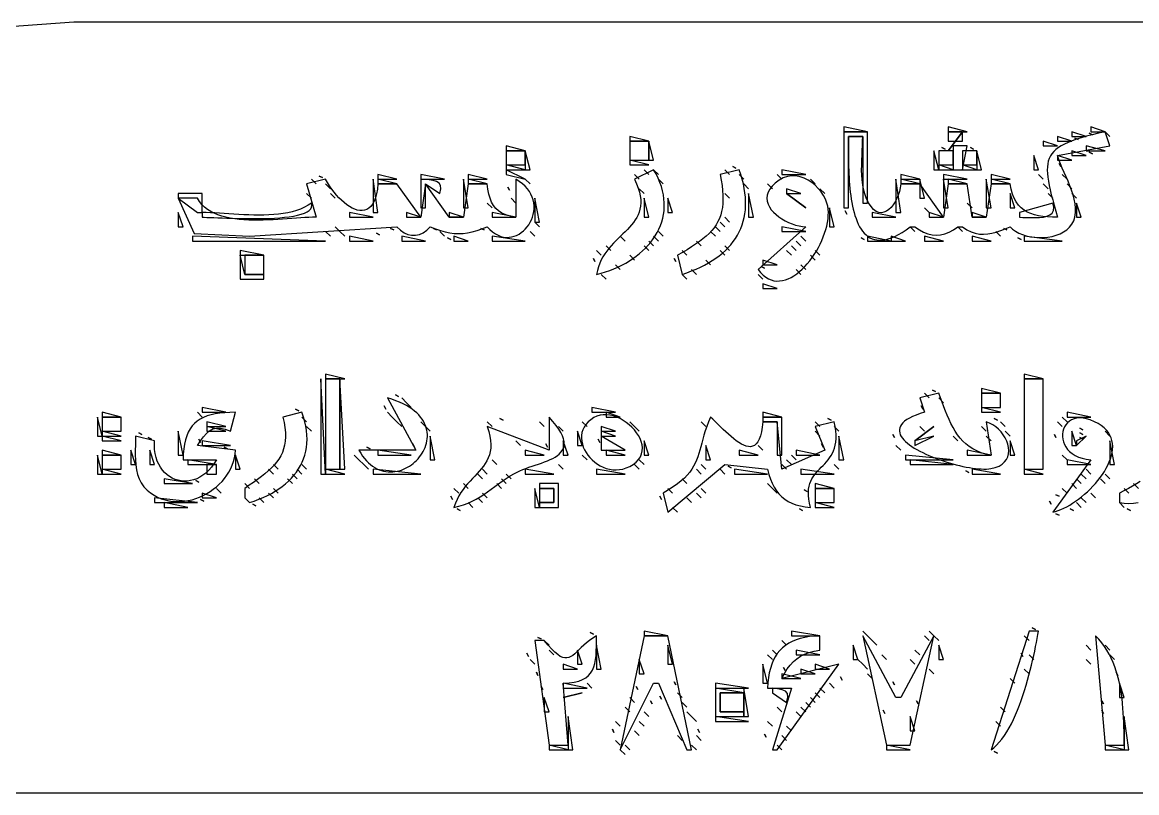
# Model space of a CAD drawing. Extents: x 0 to 1288, y 0 to 860.
# Drawn here: x 700.2 to 934.7, y 268 to 430 of the extents above; entities that cross this region are included whole.
import ezdxf

# ---------------------------------------------------------------- set-up
doc = ezdxf.new("R2010")
doc.units = 0
for name, color, linetype in [('C18', 18, 'CONTINUOUS'), ('C19', 19, 'CONTINUOUS'), ('C250', 250, 'CONTINUOUS'), ('C251', 251, 'CONTINUOUS'), ('C252', 252, 'CONTINUOUS'), ('C253', 253, 'CONTINUOUS'), ('C254', 254, 'CONTINUOUS'), ('C27', 27, 'CONTINUOUS'), ('C37', 37, 'CONTINUOUS'), ('C39', 39, 'CONTINUOUS'), ('C47', 47, 'CONTINUOUS'), ('C59', 59, 'CONTINUOUS'), ('C7', 7, 'CONTINUOUS')]:
    doc.layers.add(name, color=color, linetype=linetype)

msp = doc.modelspace()

# ---------------------------------------------------------------- linework, layer by layer
at = {"layer": 'C18'}
for points in [[(873, 407), (873, 391), (874, 391), (874, 406), (877, 406), (877, 392), (878, 392), (878, 407), (873, 407)], [(924.666687, 406.666656), (925.333313, 406.333344), (924.666687, 406.666656)], [(893, 403), (893, 400), (896, 400), (896, 403), (893, 403)], [(831, 399), (832, 398), (831, 399)], [(761, 397), (762, 396), (761, 397)], [(859, 398), (860, 397), (859, 398)], [(869.4853, 391.9598), (869.1724, 392.7841), (868.7567, 393.5875), (868.2484, 394.3566), (867.6574, 395.0785), (866.994, 395.74), (866.2682, 396.3281), (865.4903, 396.8296), (864.6703, 397.2314), (863.8183, 397.5205), (862.9445, 397.6837), (862.059, 397.708), (861.172, 397.5803), (860.2935, 397.2874), (859.4337, 396.8163)], [(868, 395), (869, 394), (868, 395)], [(865, 387), (855, 378), (855.5157, 377.3615), (856.0502, 376.8281), (856.6012, 376.3954), (857.1665, 376.0596), (857.7439, 375.8165), (858.3312, 375.6619), (858.926, 375.5919), (859.5263, 375.6023), (860.1297, 375.6891), (860.7341, 375.8481), (861.3372, 376.0753), (861.9368, 376.3666), (862.5307, 376.7178), (863.1166, 377.125), (863.6923, 377.5841), (864.2556, 378.0908), (864.8042, 378.6413), (865.336, 379.2313), (865.8487, 379.8567), (866.3401, 380.5136), (866.8079, 381.1978), (867.2499, 381.9052), (867.664, 382.6318), (868.0478, 383.3734), (868.3992, 384.126), (868.7159, 384.8855), (868.9956, 385.6477), (869.2363, 386.4087), (869.4355, 387.1643), (869.5912, 387.9104), (869.7011, 388.643), (869.7629, 389.358), (869.7745, 390.0512), (869.7336, 390.7187), (869.6379, 391.3562), (869.4854, 391.9598)], [(763, 355), (763, 335), (764, 335), (763, 355)], [(767, 355), (767, 336), (768, 336), (767, 355)], [(903.9413, 336.1488), (904.8897, 336.3665), (905.6897, 336.678), (906.3477, 337.0727), (906.8704, 337.5398), (907.2645, 338.0687), (907.5366, 338.6489), (907.6934, 339.2695), (907.7416, 339.92), (907.6877, 340.5897), (907.5384, 341.268), (907.3004, 341.9442), (906.9803, 342.6077), (906.5848, 343.2477), (906.1205, 343.8537), (905.5941, 344.415), (905.0121, 344.9209), (904.3814, 345.3608), (903.7084, 345.724), (903, 346), (904, 339), (902.9208, 339.213), (901.9286, 339.5013), (901.0179, 339.8608), (900.1831, 340.2874), (899.4188, 340.7771), (898.7192, 341.3259), (898.0789, 341.9297), (897.4924, 342.5846), (896.954, 343.2864), (896.4583, 344.0311), (895.9996, 344.8148), (895.5725, 345.6333), (895.1714, 346.4826), (894.7908, 347.3587), (894.425, 348.2576), (894.0686, 349.1752), (893.716, 350.1075), (893.3616, 351.0504), (893, 352), (889, 351)], [(890, 352), (891, 351), (890, 352)], [(889, 351), (890, 348), (889.0598, 347.707), (888.2211, 347.4042), (887.4806, 347.0924), (886.8353, 346.7724), (886.2819, 346.4448), (885.8172, 346.1106), (885.4381, 345.7704), (885.1414, 345.425), (884.9239, 345.0752), (884.7824, 344.7218), (884.7138, 344.3655), (884.7148, 344.0072), (884.7823, 343.6475), (884.9131, 343.2873), (885.1041, 342.9273), (885.352, 342.5683), (885.6537, 342.2111), (886.0059, 341.8565), (886.4056, 341.5051), (886.8495, 341.1579), (887.3345, 340.8155), (887.8574, 340.4787), (888.4149, 340.1484), (889.004, 339.8252), (889.6215, 339.51), (890.264, 339.2035), (890.9286, 338.9065), (891.612, 338.6197), (892.311, 338.344), (893.0225, 338.0801), (893.7432, 337.8288), (894.47, 337.5909), (895.1997, 337.367), (895.9292, 337.1581), (896.6552, 336.9648), (897.3745, 336.788), (898.0841, 336.6284), (898.7807, 336.4868), (899.4611, 336.3639), (900.1222, 336.2606), (900.7608, 336.1775), (901.3737, 336.1156), (901.9577, 336.0754), (902.5096, 336.0579), (903.0263, 336.0638), (903.5046, 336.0939), (903.9413, 336.1489)], [(726.4336, 331.6033), (727.1445, 331.0386), (727.8811, 330.5542), (728.6399, 330.1479), (729.4175, 329.8172), (730.2105, 329.5597), (731.0155, 329.3732), (731.8289, 329.2551), (732.6475, 329.2032), (733.4677, 329.2151), (734.2861, 329.2884), (735.0993, 329.4207), (735.9039, 329.6097), (736.6964, 329.8529), (737.4734, 330.1481), (738.2315, 330.4929), (738.9672, 330.8849), (739.6772, 331.3216), (740.3579, 331.8009), (741.0061, 332.3202), (741.6181, 332.8772), (742.1906, 333.4695), (742.7202, 334.0948), (743.2035, 334.7507), (743.6369, 335.4349), (744.0171, 336.1449), (744.3407, 336.8784), (744.6042, 337.633), (744.8042, 338.4064), (744.9373, 339.1962), (745, 340), (737, 341), (737.6467, 341.9948), (738.2709, 342.8551), (738.8964, 343.5675), (739.5468, 344.119), (740.2457, 344.4963), (741.0168, 344.6862), (741.8838, 344.6756), (742.8703, 344.4513), (744, 344), (745, 348), (743.8414, 347.9718), (742.7519, 347.9068), (741.7307, 347.8017), (740.777, 347.6532), (739.89, 347.4581), (739.0687, 347.213), (738.3124, 346.9148), (737.6202, 346.5601), (736.9913, 346.1458), (736.4248, 345.6684), (735.92, 345.1248), (735.476, 344.5118), (735.0919, 343.8259), (734.767, 343.064), (734.5003, 342.2229), (734.2912, 341.2991), (734.1386, 340.2896), (734.0418, 339.1909), (734, 338)], [(737, 348), (738, 347), (737, 348)], [(777, 348), (778, 347), (777, 348)], [(920, 348), (920, 347), (925, 347), (920, 348)], [(716, 347), (716, 343), (717, 343), (716, 347)], [(811, 347), (811, 340), (798, 345), (798.3321, 343.9502), (798.5639, 342.977), (798.7019, 342.0747), (798.7524, 341.237), (798.7218, 340.4581), (798.6167, 339.7319), (798.4435, 339.0525), (798.2085, 338.4139), (797.9182, 337.8101), (797.5791, 337.2351), (797.1975, 336.683), (796.7799, 336.1477), (796.3327, 335.6233), (795.8624, 335.1038), (795.3753, 334.5832), (794.878, 334.0555), (794.3768, 333.5147), (793.8782, 332.9548), (793.3885, 332.37), (792.9144, 331.7541), (792.462, 331.1012), (792.038, 330.4053), (791.6487, 329.6605), (791.3005, 328.8607), (791, 328), (792.0434, 328.2408), (793.0242, 328.5421), (793.9502, 328.8978), (794.8296, 329.3014), (795.6702, 329.7469), (796.4802, 330.2279), (797.2676, 330.7382), (798.0403, 331.2715), (798.8065, 331.8217), (799.5741, 332.3824), (800.3512, 332.9474), (801.1457, 333.5105), (801.9658, 334.0654), (802.8193, 334.6059), (803.7145, 335.1257)], [(800.666687, 346.666656), (801.333313, 346.333344), (800.666687, 346.666656)], [(803.7144, 335.1257), (804.2753, 335.4153), (804.8681, 335.6864), (805.4868, 335.9419), (806.1255, 336.185), (806.778, 336.4185), (807.4384, 336.6455), (808.1007, 336.869), (808.759, 337.092), (809.407, 337.3176), (810.039, 337.5487), (810.6489, 337.7883), (811.2306, 338.0396), (811.7782, 338.3054), (812.2857, 338.5888), (812.747, 338.8928), (813.1562, 339.2205), (813.5073, 339.5748), (813.7942, 339.9587), (814.0109, 340.3753), (814.1516, 340.8275), (814.21, 341.3184), (814.1804, 341.8511), (814.0565, 342.4284), (813.8325, 343.0534), (813.5023, 343.7292), (813.06, 344.4588), (812.4995, 345.2451), (811.8148, 346.0911), (811, 347)], [(925, 338), (917, 327), (917.55, 327.1296), (918.121, 327.3086), (918.7099, 327.5345), (919.3132, 327.8049), (919.9277, 328.1175), (920.5501, 328.4699), (921.1771, 328.8596), (921.8054, 329.2842), (922.4316, 329.7413), (923.0526, 330.2287), (923.6649, 330.7437), (924.2654, 331.2842), (924.8506, 331.8475), (925.4173, 332.4315), (925.9622, 333.0336), (926.482, 333.6514), (926.9735, 334.2826), (927.4332, 334.9248), (927.8579, 335.5755), (928.2443, 336.2324), (928.5892, 336.8931), (928.8891, 337.5551), (929.1409, 338.2162), (929.3412, 338.8738), (929.4867, 339.5255), (929.5741, 340.1691), (929.6001, 340.802), (929.5615, 341.4219), (929.4548, 342.0264), (929.2769, 342.613), (929.0245, 343.1795), (928.6941, 343.7233), (928.2826, 344.2422), (927.7866, 344.7336), (927.2028, 345.1952), (926.528, 345.6246), (925.7588, 346.0194), (924.892, 346.3773)], [(919, 347), (920, 346), (919, 347)], [(734, 338), (741, 338), (740.4991, 337.1766), (739.9617, 336.4409), (739.3923, 335.7914), (738.7955, 335.2265), (738.1759, 334.7447), (737.538, 334.3444), (736.8864, 334.024), (736.2256, 333.782), (735.5603, 333.6168), (734.8949, 333.5268), (734.234, 333.5106), (733.5823, 333.5665), (732.9442, 333.6929), (732.3243, 333.8884), (731.7272, 334.1513), (731.1575, 334.4801), (730.6197, 334.8733), (730.1183, 335.3292), (729.658, 335.8463), (729.2432, 336.4231), (728.8786, 337.058), (728.5688, 337.7494), (728.3182, 338.4958), (728.1315, 339.2956), (728.0131, 340.1473), (727.9678, 341.0493), (728, 342), (724, 343), (723.9891, 342.0551), (723.9657, 341.0667), (723.9451, 340.0476), (723.9427, 339.0106), (723.9741, 337.9685), (724.0546, 336.934), (724.1996, 335.9199), (724.4247, 334.9391), (724.7452, 334.0042), (725.1765, 333.1281), (725.7342, 332.3236), (726.4336, 331.6034)], [(716, 339), (716, 335), (717, 335), (716, 339)], [(808, 332), (808, 328), (809, 328), (808, 332)], [(810, 300), (808, 300), (811, 278), (815, 278), (814, 291), (815.2309, 291.0822), (816.3083, 291.2421), (817.2423, 291.4785), (818.0432, 291.7904), (818.7212, 292.1765), (819.2866, 292.6357), (819.7496, 293.1669), (820.1205, 293.769), (820.4095, 294.4407), (820.6269, 295.1811), (820.7828, 295.9889), (820.8876, 296.863), (820.9514, 297.8023), (820.9846, 298.8057), (820.9974, 299.8719), (821, 301), (820.2193, 300.5173), (819.5157, 300.0159), (818.8802, 299.5065), (818.304, 298.9997), (817.7785, 298.5063), (817.2949, 298.0371), (816.8442, 297.6027), (816.4179, 297.2138), (816.0071, 296.8812), (815.6029, 296.6155), (815.1967, 296.4276), (814.7797, 296.328), (814.3431, 296.3276), (813.878, 296.437), (813.3758, 296.667), (812.8277, 297.0282), (812.2248, 297.5314), (811.5584, 298.1872), (810.8197, 299.0065), (810, 300)], [(808.666687, 300.666656), (809.333313, 300.333344), (808.666687, 300.666656)], [(831, 301), (826, 277), (833, 291), (834, 291), (840, 277), (841, 277), (836, 301), (831, 301)], [(857, 290), (862, 290), (858, 277), (859, 277), (872, 295), (860, 292), (860.5544, 293.0696), (861.1322, 294.0145), (861.7451, 294.8422), (862.4048, 295.5605), (863.1229, 296.1769), (863.9113, 296.6992), (864.7814, 297.135), (865.7452, 297.492), (866.8141, 297.7777), (868, 298), (868, 301), (866.8679, 300.9388), (865.8013, 300.824), (864.7993, 300.6549), (863.8614, 300.4308), (862.9867, 300.151), (862.1746, 299.8149), (861.4245, 299.4217), (860.7356, 298.9707), (860.1072, 298.4613), (859.5386, 297.8927), (859.0292, 297.2643), (858.5782, 296.5754), (858.185, 295.8253), (857.8489, 295.0132), (857.5691, 294.1385), (857.345, 293.2006), (857.1759, 292.1986), (857.0611, 291.132), (857, 290)], [(891, 302), (892, 301), (891, 302)], [(911, 301), (912, 300), (911, 301)], [(838, 289), (839, 288), (838, 289)]]:
    msp.add_lwpolyline(points, dxfattribs=at)
at = {"layer": 'C19'}
for points in [[(925, 408), (925, 407), (928, 407), (925, 408)], [(746, 381), (746, 376), (751, 376), (751, 377), (747, 377), (746, 381)], [(864.666687, 331.666656), (865.333313, 331.333344), (864.666687, 331.666656)]]:
    msp.add_lwpolyline(points, dxfattribs=at)
at = {"layer": 'C250'}
for points in [[(921, 407), (921, 406), (924, 406), (921, 407)], [(921.666687, 405.666656), (922.333313, 405.333344), (921.666687, 405.666656)], [(913, 402), (913, 399), (914, 399), (913, 402)], [(849.666687, 399.666656), (850.333313, 399.333344), (849.666687, 399.666656)], [(893, 400), (893, 399), (896, 399), (893, 400)], [(834, 397), (835, 396), (834, 397)], [(894, 397), (894, 391), (895, 391), (894, 397)], [(903, 397), (903, 391), (904, 391), (903, 397)], [(764, 396), (765, 395), (764, 396)], [(765, 394), (766, 393), (765, 394)], [(830, 395), (831, 394), (830, 395)], [(848, 394), (849, 393), (848, 394)], [(920, 396), (921, 395), (920, 396)], [(890, 391), (891, 390), (890, 391)], [(766, 387), (767, 386), (766, 387)], [(848, 389), (849, 388), (848, 389)], [(736, 385), (736, 384), (764, 384), (736, 385)], [(786.666687, 386.666656), (787.333313, 386.333344), (786.666687, 386.666656)], [(789.666687, 384.666656), (790.333313, 384.333344), (789.666687, 384.666656)], [(791, 385), (791, 384), (794, 384), (791, 385)], [(834, 386), (835, 385), (834, 386)], [(876.666687, 384.666656), (877.333313, 384.333344), (876.666687, 384.666656)], [(883, 385), (883, 384), (886, 384), (883, 385)], [(905, 386), (906, 385), (905, 386)], [(909.666687, 384.666656), (910.333313, 384.333344), (909.666687, 384.666656)], [(862, 383), (863, 382), (862, 383)], [(747, 381), (747, 377), (751, 377), (751, 381), (747, 381)], [(837.333313, 380.333344), (837.666687, 379.666656), (837.333313, 380.333344)], [(825, 379), (826, 378), (825, 379)], [(839, 377), (840, 376), (839, 377)], [(856, 375), (856, 374), (859, 374), (856, 375)], [(911, 355), (911, 336), (915, 336), (915, 355), (911, 355)], [(820.433655, 346.881958), (819.7665, 346.4385), (819.2051, 345.9556), (818.7452, 345.4384), (818.3825, 344.8922), (818.113, 344.322), (817.9324, 343.7332), (817.8366, 343.1309), (817.8212, 342.5204), (817.8822, 341.9069), (818.0154, 341.2955), (818.2165, 340.6915), (818.4814, 340.1002), (818.8059, 339.5267), (819.1858, 338.9762), (819.6168, 338.4539), (820.0949, 337.9651), (820.6158, 337.515), (821.1753, 337.1088), (821.7693, 336.7517), (822.3935, 336.4489), (823.0438, 336.2056), (823.7159, 336.027), (824.4058, 335.9184), (825.1091, 335.885), (825.8217, 335.9319), (826.5394, 336.0644), (827.258, 336.2878), (827.9734, 336.6071), (828.6813, 337.0277), (829.3268, 337.532), (829.8348, 338.076), (830.2126, 338.6533), (830.4675, 339.2575), (830.6068, 339.8824), (830.638, 340.5214), (830.5683, 341.1683), (830.4051, 341.8165), (830.1557, 342.4599), (829.8275, 343.092), (829.4278, 343.7064), (828.9639, 344.2967), (828.4432, 344.8566), (827.873, 345.3797), (827.2606, 345.8596), (826.6135, 346.29), (825.9389, 346.6644), (825.2441, 346.9766), (824.5365, 347.2201), (823.8235, 347.3885), (823.1124, 347.4755), (822.4105, 347.4747), (821.7252, 347.3798), (821.0637, 347.1843), (820.4336, 346.8819)], [(820, 349), (820, 348), (825, 348), (820, 349)], [(856, 348), (856, 347), (860, 347), (856, 348)], [(778, 347), (779, 346), (778, 347)], [(779, 346), (780, 345), (779, 346)], [(809, 346), (810, 345), (809, 346)], [(845, 347), (844.5712, 345.9701), (844.2021, 344.9915), (843.8834, 344.0608), (843.6058, 343.1745), (843.3598, 342.3293), (843.1363, 341.5219), (842.9258, 340.749), (842.7191, 340.007), (842.5068, 339.2928), (842.2797, 338.6029), (842.0283, 337.934), (841.7434, 337.2827), (841.4156, 336.6457), (841.0357, 336.0195), (840.5943, 335.401), (840.0821, 334.7865), (839.4898, 334.173), (838.808, 333.5569), (838.0274, 332.9349), (837.1388, 332.3036), (836.1327, 331.6598), (835, 331), (836, 327), (848, 337), (857, 336), (857.2821, 334.9401), (857.6058, 333.9609), (857.9745, 333.0608), (858.3917, 332.2385), (858.8609, 331.4928), (859.3855, 330.8221), (859.9692, 330.2253), (860.6153, 329.7009), (861.3275, 329.2476), (862.1091, 328.864), (862.9636, 328.5488), (863.8946, 328.3006), (864.9056, 328.1181), (866, 328), (865.7845, 328.9027), (865.6439, 329.7347), (865.573, 330.5009), (865.5666, 331.2065), (865.6196, 331.8567), (865.7269, 332.4564), (865.8833, 333.0108), (866.0836, 333.525), (866.3228, 334.0042), (866.5957, 334.4533), (866.8972, 334.8776), (867.222, 335.2821), (867.5651, 335.672), (867.9213, 336.0523), (868.2855, 336.4281), (868.6525, 336.8045), (869.0172, 337.1868), (869.3744, 337.5798), (869.719, 337.9888), (870.0459, 338.4189), (870.35, 338.8752), (870.6259, 339.3627), (870.8687, 339.8866), (871.0732, 340.452), (871.2343, 341.064), (871.3467, 341.7276), (871.4054, 342.4481), (871.4052, 343.2304), (871.341, 344.0798), (871.2076, 345.0013), (871, 346), (867, 345), (869, 340), (860, 336), (859, 346), (856, 346), (855.8801, 344.8444), (855.7119, 343.8512), (855.4979, 343.0121), (855.2412, 342.3189), (854.9445, 341.7635), (854.6107, 341.3377), (854.2426, 341.0333), (853.8431, 340.8422), (853.415, 340.7562), (852.9612, 340.767), (852.4845, 340.8666), (851.9878, 341.0467), (851.4738, 341.2992), (850.9455, 341.616), (850.4057, 341.9887), (849.8572, 342.4093), (849.3029, 342.8697), (848.7456, 343.3615), (848.1881, 343.8766), (847.6334, 344.4069), (847.0842, 344.9443), (846.5435, 345.4804), (846.0139, 346.0072), (845.4985, 346.5164), (845, 347)], [(869.666687, 346.666656), (870.333313, 346.333344), (869.666687, 346.666656)], [(904.666687, 346.666656), (905.333313, 346.333344), (904.666687, 346.666656)], [(922.666687, 343.666656), (923.333313, 343.333344), (922.666687, 343.666656)], [(810.333313, 341.333344), (810.666687, 340.666656), (810.333313, 341.333344)], [(844, 341), (844, 338), (845, 338), (844, 341)], [(855, 341), (856, 340), (855, 341)], [(884, 341), (885, 340), (884, 341)], [(929, 342), (929, 337), (930, 337), (929, 342)], [(723, 340), (723, 337), (724, 337), (723, 340)], [(830, 338), (831, 337), (830, 338)], [(887, 338), (887, 337), (896, 337), (887, 338)], [(920, 338), (920, 337), (925, 337), (920, 338)], [(758, 336), (759, 335), (758, 336)], [(764, 336), (764, 335), (768, 335), (764, 336)], [(797, 336), (798, 335), (797, 336)], [(806, 336), (806, 335), (812, 335), (806, 336)], [(821, 336), (821, 335), (827, 335), (821, 336)], [(829, 337), (830, 336), (829, 337)], [(847, 336), (848, 335), (847, 336)], [(850, 336), (850, 335), (857, 335), (850, 336)], [(898.666687, 335.666656), (899.333313, 335.333344), (898.666687, 335.666656)], [(900, 336), (900, 335), (906, 335), (900, 336)], [(867, 333), (867, 332), (871, 332), (867, 333)], [(922, 334), (923, 333), (922, 334)], [(928, 335), (929, 334), (928, 335)], [(836, 332), (837, 331), (836, 332)], [(842, 331), (843, 330), (842, 331)], [(843, 332), (844, 331), (843, 332)], [(790.333313, 330.333344), (790.666687, 329.666656), (790.333313, 330.333344)], [(796, 330), (797, 329), (796, 330)], [(840, 330), (841, 329), (840, 330)], [(916.333313, 329.333344), (916.666687, 328.666656), (916.333313, 329.333344)], [(837, 328), (838, 327), (837, 328)], [(926, 301), (928, 278), (932, 278), (931.9987, 278.9416), (931.9936, 279.8966), (931.9827, 280.863), (931.9637, 281.8387), (931.9347, 282.8219), (931.8936, 283.8106), (931.8381, 284.8027), (931.7662, 285.7963), (931.6759, 286.7895), (931.565, 287.7801), (931.4313, 288.7664), (931.2729, 289.7462), (931.0876, 290.7176), (930.8732, 291.6787), (930.6278, 292.6274), (930.3491, 293.5617), (930.0352, 294.4798), (929.6838, 295.3796), (929.2929, 296.2591), (928.8604, 297.1164), (928.3842, 297.9494), (927.8621, 298.7563), (927.2921, 299.535), (926.6721, 300.2835), (926, 301)], [(817, 298), (817, 295), (818, 295), (817, 298)], [(836, 299), (836, 295), (837, 295), (836, 299)], [(881, 297), (882, 296), (881, 297)], [(924, 296), (925, 295), (924, 296)], [(814, 295), (814, 294), (817, 294), (814, 295)], [(911, 294), (912, 293), (911, 294)], [(819, 291), (820, 290), (819, 291)], [(837.333313, 291.333344), (837.666687, 290.666656), (837.333313, 291.333344)], [(878, 293), (879, 292), (878, 293)], [(908, 292), (909, 291), (908, 292)], [(846, 290), (846, 284), (852, 284), (852, 285), (847, 285), (847, 289), (852, 289), (846, 290)], [(865, 287), (866, 286), (865, 287)], [(888.333313, 287.333344), (888.666687, 286.666656), (888.333313, 287.333344)], [(831, 285), (832, 284), (831, 285)], [(825, 283), (826, 282), (825, 283)], [(905, 283), (906, 282), (905, 283)], [(829, 281), (830, 280), (829, 281)], [(859, 278), (860, 277), (859, 278)], [(882, 278), (882, 277), (887, 277), (882, 278)], [(928, 278), (928, 277), (932, 277), (928, 278)]]:
    msp.add_lwpolyline(points, dxfattribs=at)
at = {"layer": 'C251'}
for points in [[(873, 408), (873, 407), (878, 407), (873, 408)], [(893.666687, 403.666656), (894.333313, 403.333344), (893.666687, 403.666656)], [(802, 399), (802, 398), (806, 397), (802, 399)], [(829, 397), (829.4357, 396.0421), (829.7776, 395.14), (830.0306, 394.2901), (830.1996, 393.4892), (830.2896, 392.7337), (830.3056, 392.0202), (830.2525, 391.3454), (830.1353, 390.7057), (829.959, 390.0978), (829.7285, 389.5182), (829.4488, 388.9635), (829.1248, 388.4302), (828.7616, 387.9151), (828.364, 387.4145), (827.9371, 386.9251), (827.4858, 386.4436), (827.0151, 385.9663), (826.5299, 385.49), (826.0353, 385.0112), (825.5361, 384.5264), (825.0374, 384.0323), (824.544, 383.5254), (824.061, 383.0023), (823.5934, 382.4596), (823.146, 381.8938), (822.724, 381.3016), (822.3321, 380.6794), (821.9754, 380.0239), (821.6589, 379.3316), (821.3875, 378.5991), (821.1662, 377.8231), (821, 377), (821.9386, 377.2399), (822.8587, 377.514), (823.7586, 377.8213), (824.6368, 378.161), (825.4916, 378.5321), (826.3216, 378.9338), (827.1251, 379.3651), (827.9004, 379.8253), (828.6461, 380.3134), (829.3606, 380.8285), (830.0422, 381.3698), (830.6893, 381.9363), (831.3004, 382.5272), (831.874, 383.1416), (832.4083, 383.7786), (832.9018, 384.4373), (833.3529, 385.1169), (833.7601, 385.8164), (834.1217, 386.535), (834.4362, 387.2718), (834.702, 388.0258), (834.9174, 388.7963), (835.081, 389.5823), (835.191, 390.383), (835.246, 391.1974), (835.2442, 392.0246), (835.1843, 392.8639), (835.0645, 393.7142), (834.8832, 394.5748), (834.639, 395.4447), (834.3301, 396.3231), (833.955, 397.209), (833.5122, 398.1016), (833, 399), (829, 397)], [(860, 399), (860, 398), (865, 398), (860, 399)], [(898, 400), (898, 399), (901, 399), (898, 400)], [(918.333313, 400.333344), (918.666687, 399.666656), (918.333313, 400.333344)], [(784, 397), (784, 391), (785, 391), (785, 396), (788, 394), (788.243, 394.958), (788.1815, 395.6773), (787.8615, 396.1941), (787.3293, 396.5442), (786.6309, 396.7638), (785.8125, 396.8889), (784.9201, 396.9556), (784, 397)], [(794, 397), (794, 396), (798, 396), (794, 397)], [(806, 397), (807, 396), (806, 397)], [(829, 398), (830, 397), (829, 398)], [(851, 398), (852, 397), (851, 398)], [(889, 397), (889, 393), (890, 393), (889, 397)], [(733, 394), (733, 393), (737, 390), (738, 390), (738, 394), (733, 394)], [(760, 394), (761, 393), (760, 394)], [(802.333313, 395.333344), (802.666687, 394.666656), (802.333313, 395.333344)], [(852, 396), (853, 395), (852, 396)], [(861, 395), (861, 394), (864, 394), (861, 395)], [(915, 396), (916, 395), (915, 396)], [(916, 394), (917, 393), (916, 394)], [(808, 393), (808, 388), (809, 388), (808, 393)], [(922, 392), (922, 389), (923, 389), (922, 392)], [(873.333313, 390.333344), (873.666687, 389.666656), (873.333313, 390.333344)], [(900, 390), (900, 389), (903, 389), (900, 390)], [(808, 388), (809, 387), (808, 388)], [(846, 387), (847, 386), (846, 387)], [(887, 387), (888, 386), (887, 387)], [(897, 387), (898, 386), (897, 387)], [(769, 385), (769, 384), (774, 384), (769, 385)], [(777.666687, 386.666656), (778.333313, 386.333344), (777.666687, 386.666656)], [(796.666687, 386.666656), (797.333313, 386.333344), (796.666687, 386.666656)], [(799, 385), (799, 384), (806, 384), (799, 385)], [(833, 385), (834, 384), (833, 385)], [(845, 386), (846, 385), (845, 386)], [(864, 385), (865, 384), (864, 385)], [(890, 385), (890, 384), (894, 384), (890, 385)], [(900, 385), (900, 384), (904, 384), (900, 385)], [(911, 385), (911, 384), (919, 384), (911, 385)], [(831, 383), (832, 382), (831, 383)], [(832, 384), (833, 383), (832, 384)], [(820.333313, 380.333344), (820.666687, 379.666656), (820.333313, 380.333344)], [(821, 382), (822, 381), (821, 382)], [(847, 382), (848, 381), (847, 382)], [(856, 380), (856, 379), (859, 379), (856, 380)], [(861, 382), (862, 381), (861, 382)], [(855.666687, 378.666656), (856.333313, 378.333344), (855.666687, 378.666656)], [(863, 378), (864, 377), (863, 378)], [(822, 377), (823, 376), (822, 377)], [(855, 377), (856, 376), (855, 377)], [(777, 351), (783, 340), (771, 340), (771.3688, 339.3726), (771.7538, 338.797), (772.1535, 338.272), (772.5667, 337.7962), (772.992, 337.3684), (773.4282, 336.9873), (773.8739, 336.6517), (774.3278, 336.3604), (774.7887, 336.112), (775.2553, 335.9054), (775.7262, 335.7392), (776.2001, 335.6122), (776.6757, 335.5231), (777.1518, 335.4708), (777.627, 335.4539), (778.1001, 335.4712), (778.5697, 335.5214), (779.0345, 335.6032), (779.4932, 335.7155), (779.9445, 335.857), (780.3872, 336.0263), (780.8199, 336.2223), (781.2413, 336.4436), (781.6501, 336.6891), (782.045, 336.9575), (782.4247, 337.2475), (782.7879, 337.5578), (783.1334, 337.8873), (783.4597, 338.2346), (783.7657, 338.5985), (784.0499, 338.9777), (784.3111, 339.371), (784.5481, 339.7772), (784.7594, 340.1949), (784.9438, 340.6229), (785.1, 341.06), (785.2267, 341.5048), (785.3226, 341.9562), (785.3863, 342.4129), (785.4166, 342.8737), (785.4122, 343.3372), (785.3718, 343.8022), (785.2941, 344.2675), (785.1777, 344.7318), (785.0214, 345.1938), (784.8239, 345.6523), (784.5838, 346.1061), (784.2999, 346.5538), (783.9709, 346.9943), (783.5954, 347.4263), (783.1722, 347.8484), (782.6999, 348.2595), (782.1773, 348.6583), (781.6031, 349.0435), (780.9758, 349.414), (780.2944, 349.7683), (779.5574, 350.1054), (778.7635, 350.4238), (777.9114, 350.7224), (777, 351)], [(778.666687, 351.666656), (779.333313, 351.333344), (778.666687, 351.666656)], [(781, 350), (782, 349), (781, 350)], [(717, 348), (717, 347), (721, 347), (717, 348)], [(776.333313, 349.333344), (776.666687, 348.666656), (776.333313, 349.333344)], [(739, 346), (739, 345), (743, 345), (739, 346)], [(759, 347), (760, 346), (759, 347)], [(760, 345), (761, 344), (760, 345)], [(798, 346), (799, 345), (798, 346)], [(818, 346), (819, 345), (818, 346)], [(822, 345), (822, 344), (825, 344), (822, 345)], [(828, 346), (829, 345), (828, 346)], [(829, 345), (830, 344), (829, 345)], [(856, 347), (856, 346), (859, 346), (859, 339), (860, 339), (860, 347), (856, 347)], [(867, 346), (868, 345), (867, 346)], [(871, 345), (872, 344), (871, 345)], [(888, 342), (892, 345), (888, 342)], [(906, 346), (907, 345), (906, 346)], [(918, 346), (919, 345), (918, 346)], [(924.8919, 346.3773), (924.1028, 346.6216), (923.364, 346.759), (922.6771, 346.7972), (922.0437, 346.7438), (921.4654, 346.6066), (920.944, 346.3932), (920.4811, 346.1114), (920.0783, 345.7689), (919.7373, 345.3733), (919.4598, 344.9325), (919.2474, 344.4539), (919.1018, 343.9455), (919.0245, 343.4149), (919.0174, 342.8697), (919.082, 342.3178), (919.2199, 341.7667), (919.4329, 341.2242), (919.7226, 340.6981), (920.0907, 340.1959), (920.5388, 339.7255), (921.0685, 339.2944), (921.6815, 338.9105), (922.3795, 338.5814), (923.1642, 338.3148), (924.0371, 338.1184), (925, 338)], [(726.666687, 342.666656), (727.333313, 342.333344), (726.666687, 342.666656)], [(733, 344), (733, 339), (734, 339), (733, 344)], [(822, 344), (822, 343), (825, 343), (822, 344)], [(883.333313, 343.333344), (883.666687, 342.666656), (883.333313, 343.333344)], [(892, 343), (888, 342), (888, 341), (892, 343)], [(917.333313, 343.333344), (917.666687, 342.666656), (917.333313, 343.333344)], [(924, 343), (922, 342), (922, 341), (924, 343)], [(922.666687, 344.666656), (923.333313, 344.333344), (922.666687, 344.666656)], [(928, 344), (929, 343), (928, 344)], [(804, 342), (805, 341), (804, 342)], [(908, 342), (908, 339), (909, 339), (908, 342)], [(717, 339), (717, 336), (721, 336), (721, 339), (717, 339)], [(727, 340), (727, 337), (728, 337), (727, 340)], [(735, 338), (735, 337), (741, 337), (735, 338)], [(770, 339), (771, 338), (770, 339)], [(775, 340), (775, 339), (782, 339), (775, 340)], [(818, 339), (819, 338), (818, 339)], [(823, 340), (823, 339), (827, 339), (823, 340)], [(851, 340), (851, 339), (855, 339), (851, 340)], [(863, 340), (863, 339), (868, 339), (863, 340)], [(886, 339), (886, 338), (896, 338), (886, 339)], [(899, 340), (899, 339), (904, 339), (899, 340)], [(919, 339), (920, 338), (919, 339)], [(717, 336), (717, 335), (721, 335), (717, 336)], [(752, 336), (753, 335), (752, 336)], [(753, 337), (754, 336), (753, 337)], [(842, 336), (843, 335), (842, 336)], [(843, 337), (844, 336), (843, 337)], [(848.666687, 336.666656), (849.333313, 336.333344), (848.666687, 336.666656)], [(860, 337), (861, 336), (860, 337)], [(864, 336), (864, 335), (871, 335), (864, 336)], [(871, 337), (872, 336), (871, 337)], [(911, 336), (911, 335), (915, 335), (911, 336)], [(924, 336), (925, 335), (924, 336)], [(736.666687, 333.666656), (737.333313, 333.333344), (736.666687, 333.666656)], [(756, 334), (757, 333), (756, 334)], [(757, 335), (758, 334), (757, 335)], [(800, 333), (801, 332), (800, 333)], [(921, 333), (922, 332), (921, 333)], [(935.4015, 333.4654), (934.6166, 332.947), (933.781, 332.4441), (932.8976, 331.9538), (931.9696, 331.4734), (931, 331), (931, 329), (932.0269, 328.857), (933.0267, 328.8141), (933.9984, 328.8664), (934.9407, 329.0095)], [(741, 332), (742, 331), (741, 332)], [(809, 332), (809, 329), (812, 329), (812, 332), (809, 332)], [(925, 331), (926, 330), (925, 331)], [(737.666687, 329.666656), (738.333313, 329.333344), (737.666687, 329.666656)], [(748.666687, 328.666656), (749.333313, 328.333344), (748.666687, 328.666656)], [(794, 329), (795, 328), (794, 329)], [(922, 329), (923, 328), (922, 329)], [(923, 330), (924, 329), (923, 330)], [(791.666687, 327.666656), (792.333313, 327.333344), (791.666687, 327.666656)], [(917.666687, 326.666656), (918.333313, 326.333344), (917.666687, 326.666656)], [(920.666687, 327.666656), (921.333313, 327.333344), (920.666687, 327.666656)], [(932.666687, 327.666656), (933.333313, 327.333344), (932.666687, 327.666656)], [(862, 302), (862, 301), (868, 301), (862, 302)], [(877, 302), (878, 301), (877, 302)], [(877, 301), (882, 278), (887, 278), (892, 301), (885, 288), (884, 288), (877, 301)], [(890, 301), (891, 300), (890, 301)], [(810, 300), (811, 299), (810, 300)], [(863, 298), (863, 297), (868, 297), (863, 298)], [(893, 299), (893, 296), (894, 296), (893, 299)], [(924, 299), (925, 298), (924, 299)], [(928, 299), (929, 298), (928, 299)], [(876, 296), (877, 295), (876, 296)], [(867, 295), (867, 294), (870, 294), (867, 295)], [(877, 295), (878, 294), (877, 295)], [(891, 294), (892, 293), (891, 294)], [(883.333313, 291.333344), (883.666687, 290.666656), (883.333313, 291.333344)], [(858, 290), (858, 289), (861, 287), (861.271, 288.0721), (861.1666, 288.8264), (860.737, 289.3296), (860.0326, 289.6484), (859.1035, 289.8496), (858, 290)], [(867, 289), (868, 288), (867, 289)], [(810, 288), (810, 285), (811, 285), (810, 288)], [(834.333313, 288.333344), (834.666687, 287.666656), (834.333313, 288.333344)], [(827, 286), (828, 285), (827, 286)], [(840, 285), (841, 284), (840, 285)], [(881.333313, 285.333344), (881.666687, 284.666656), (881.333313, 285.333344)], [(927.333313, 285.333344), (927.666687, 284.666656), (927.333313, 285.333344)], [(857, 283), (858, 282), (857, 283)], [(861, 282), (862, 281), (861, 282)], [(842, 280), (843, 279), (842, 280)], [(842.333313, 281.333344), (842.666687, 280.666656), (842.333313, 281.333344)], [(856.333313, 280.333344), (856.666687, 279.666656), (856.333313, 280.333344)], [(841, 278), (842, 277), (841, 278)]]:
    msp.add_lwpolyline(points, dxfattribs=at)
at = {"layer": 'C252'}
for points in [[(963, 430), (767, 430), (711, 430), (683, 428)], [(918, 389), (916.9211, 389.0266), (915.8963, 389.0853), (914.9265, 389.1831), (914.013, 389.3272), (913.1568, 389.5247), (912.3591, 389.7826), (911.6211, 390.1081), (910.9439, 390.5083), (910.3285, 390.9904), (909.7762, 391.5614), (909.2881, 392.2285), (908.8653, 392.9988), (908.5089, 393.8794), (908.2201, 394.8774), (908, 396), (904, 396), (903, 389), (900, 389), (899, 396), (895, 396), (894, 389), (889, 396), (885, 396), (884.9006, 395.2063), (884.7278, 394.4183), (884.488, 393.6502), (884.1876, 392.9166), (883.8333, 392.2317), (883.4315, 391.61), (882.9888, 391.0659), (882.5116, 390.6138), (882.0065, 390.2681), (881.4801, 390.0431), (880.9387, 389.9533), (880.3889, 390.0131), (879.8372, 390.2368), (879.2902, 390.6389), (878.7544, 391.2338), (878.2362, 392.0358), (877.7423, 393.0594), (877.4188, 393.9502), (877.1724, 394.8847), (876.9941, 395.8559), (876.875, 396.8564), (876.8063, 397.8792), (876.779, 398.9169), (876.7842, 399.9626), (876.813, 401.009), (876.8566, 402.0488), (876.906, 403.075), (876.9522, 404.0804), (876.9865, 405.0578), (877, 406), (874, 406), (873.9989, 405.4916), (873.9962, 404.9474), (873.9928, 404.3699), (873.9897, 403.762), (873.9877, 403.1262), (873.9877, 402.4653), (873.9907, 401.782), (873.9976, 401.079), (874.0093, 400.3589), (874.0267, 399.6245), (874.0507, 398.8784), (874.0822, 398.1234), (874.1221, 397.3621), (874.1714, 396.5973), (874.2309, 395.8316), (874.3016, 395.0678), (874.3844, 394.3084), (874.4801, 393.5563), (874.5898, 392.8141), (874.7142, 392.0845), (874.8544, 391.3702), (875.0112, 390.674), (875.1855, 389.9984), (875.3783, 389.3462), (875.5904, 388.7201), (875.8229, 388.1227), (876.0765, 387.5569), (876.3522, 387.0252), (876.6509, 386.5304), (876.9735, 386.0751), (877.3209, 385.6621), (877.6941, 385.2941), (878.094, 384.9737), (878.5213, 384.7036), (878.9772, 384.4866), (879.4625, 384.3253), (879.978, 384.2224), (880.5247, 384.1806), (881.1036, 384.2027), (881.7155, 384.2913), (882.3613, 384.449), (883.042, 384.6787), (883.7584, 384.983), (884.5115, 385.3646), (885.3022, 385.8261), (886.1314, 386.3703), (887, 387), (888, 387), (888.9156, 386.3723), (889.8208, 385.8841), (890.7182, 385.5355), (891.6104, 385.3262), (892.5, 385.2565), (893.3895, 385.3262), (894.2817, 385.5355), (895.1791, 385.8841), (896.0843, 386.3723), (897, 387), (898, 387), (898.9167, 386.386), (899.8121, 385.9346), (900.6928, 385.6326), (901.5655, 385.4666), (902.4366, 385.4235), (903.3128, 385.4898), (904.2006, 385.6524), (905.1066, 385.898), (906.0375, 386.2133), (906.9997, 386.5851), (908, 387), (908.5146, 386.5006), (909.1269, 386.0599), (909.8235, 385.6793), (910.5912, 385.3605), (911.4168, 385.105), (912.287, 384.9144), (913.1886, 384.7902), (914.1084, 384.7341), (915.0331, 384.7476), (915.9495, 384.8324), (916.8443, 384.9898), (917.7043, 385.2217), (918.5164, 385.5294), (919.2671, 385.9147), (919.9434, 386.379), (920.532, 386.924), (921.0195, 387.5512), (921.3929, 388.2622), (921.6389, 389.0586), (921.769, 389.9785), (921.7818, 390.9092), (921.6917, 391.8482), (921.5129, 392.7928), (921.2598, 393.7406), (920.9467, 394.6891), (920.5879, 395.6358), (920.1977, 396.5782), (919.7905, 397.5136), (919.3806, 398.4397), (918.9822, 399.3539), (918.6098, 400.2537), (918.2776, 401.1365), (918, 402), (929, 404), (928, 407), (926.6041, 406.6733), (925.3072, 406.3527), (924.1067, 406.0354), (922.9999, 405.7181), (921.9841, 405.3979), (921.0566, 405.0719), (920.2148, 404.7368), (919.4561, 404.3899), (918.7778, 404.028), (918.1772, 403.6481), (917.6517, 403.2472), (917.1986, 402.8222), (916.8153, 402.3703), (916.4991, 401.8883), (916.2473, 401.3732), (916.0572, 400.822), (915.9263, 400.2317), (915.8519, 399.5993), (915.8313, 398.9218), (915.8619, 398.1961), (915.9409, 397.4193), (916.0658, 396.5882), (916.2338, 395.6999), (916.4424, 394.7514), (916.6888, 393.7397), (916.9704, 392.6617), (917.2846, 391.5144), (917.6287, 390.2948), (918, 389)], [(928, 407), (929, 406), (928, 407)], [(802, 404), (802, 403), (806, 403), (802, 404)], [(806, 403), (806, 399), (807, 399), (806, 403)], [(828, 401), (828, 400), (832, 400), (828, 401)], [(892, 403), (892, 399), (893, 399), (892, 403)], [(918, 402), (918, 401), (921, 401), (918, 402)], [(924.666687, 402.666656), (925.333313, 402.333344), (924.666687, 402.666656)], [(833, 399), (834, 398), (833, 399)], [(848, 399), (849, 398), (848, 399)], [(794, 398), (794, 397), (798, 397), (794, 398)], [(895, 397), (895, 396), (899, 396), (895, 397)], [(904, 398), (904, 397), (908, 397), (904, 398)], [(914, 398), (915, 397), (914, 398)], [(857, 396), (858, 395), (857, 396)], [(861, 394), (865, 391), (861, 394)], [(908, 394), (908, 391), (909, 391), (908, 394)], [(761, 392), (760.292, 391.5166), (759.5313, 391.0946), (758.722, 390.7304), (757.8685, 390.4204), (756.9749, 390.1609), (756.0454, 389.9483), (755.0843, 389.779), (754.0958, 389.6493), (753.0841, 389.5555), (752.0534, 389.4942), (751.008, 389.4616), (749.9522, 389.4541), (748.89, 389.468), (747.8258, 389.4998), (746.7637, 389.5458), (745.7081, 389.6024), (744.663, 389.6659), (743.6328, 389.7327), (742.6217, 389.7993), (741.6339, 389.8618), (740.6736, 389.9168), (739.745, 389.9606), (738.8524, 389.9895), (738, 390), (738, 389), (738.451, 388.9944), (739.0149, 388.9791), (739.6817, 388.9559), (740.4416, 388.9269), (741.2849, 388.8939), (742.2017, 388.859), (743.1822, 388.8241), (744.2166, 388.791), (745.295, 388.7619), (746.4077, 388.7386), (747.5448, 388.723), (748.6965, 388.7173), (749.853, 388.7232), (751.0045, 388.7427), (752.1412, 388.7778), (753.2532, 388.8305), (754.3308, 388.9027), (755.3641, 388.9963), (756.3432, 389.1133), (757.2585, 389.2557), (758.1, 389.4254), (758.858, 389.6243), (759.5226, 389.8544), (760.0841, 390.1177), (760.5325, 390.4162), (760.8581, 390.7516), (761.0511, 391.1261), (761.1017, 391.5416), (761, 392)], [(798, 392), (799, 391), (798, 392)], [(836, 393), (836, 390), (837, 390), (836, 393)], [(917, 392), (910, 390), (910, 389), (910.7059, 388.9855), (911.5128, 388.9541), (912.3839, 388.9254), (913.282, 388.9188), (914.1701, 388.9538), (915.0113, 389.0498), (915.7686, 389.2265), (916.4048, 389.5031), (916.8831, 389.8993), (917.1664, 390.4345), (917.2177, 391.1283), (917, 392)], [(870, 391), (870, 387), (871, 387), (870, 391)], [(860, 387), (860, 386), (865, 386), (860, 387)], [(764, 386), (765, 385), (764, 386)], [(774.666687, 385.666656), (775.333313, 385.333344), (774.666687, 385.666656)], [(780, 385), (780, 384), (785, 384), (780, 385)], [(788, 386), (789, 385), (788, 386)], [(807, 386), (808, 385), (807, 386)], [(826, 385), (827, 384), (826, 385)], [(878, 385), (878, 384), (883, 384), (878, 385)], [(906.666687, 386.666656), (907.333313, 386.333344), (906.666687, 386.666656)], [(823, 383), (824, 382), (823, 383)], [(842, 384), (843, 383), (842, 384)], [(848, 383), (849, 382), (848, 383)], [(863, 384), (864, 383), (863, 384)], [(746, 382), (746, 381), (751, 381), (746, 382)], [(839, 382), (840, 381), (839, 382)], [(866, 381), (867, 380), (866, 381)], [(867, 382), (868, 381), (867, 382)], [(841, 378), (842, 377), (841, 378)], [(764, 356), (764, 355), (768, 355), (764, 356)], [(911, 356), (911, 355), (915, 355), (911, 356)], [(780, 351), (781, 350), (780, 351)], [(893, 351), (894, 350), (893, 351)], [(738, 349), (738, 348), (743, 348), (738, 349)], [(755, 347), (755.2599, 345.844), (755.4372, 344.7622), (755.5342, 343.7491), (755.5529, 342.7996), (755.4956, 341.9085), (755.3644, 341.0706), (755.1617, 340.2806), (754.8894, 339.5333), (754.5499, 338.8236), (754.1452, 338.1461), (753.6777, 337.4957), (753.1494, 336.8672), (752.5626, 336.2553), (751.9195, 335.6549), (751.2222, 335.0606), (750.473, 334.4674), (749.6739, 333.8699), (748.8273, 333.263), (747.9352, 332.6414), (747, 332), (747, 330), (748, 329), (748.984, 329.3331), (749.9344, 329.6935), (750.8501, 330.081), (751.7298, 330.4954), (752.5724, 330.9364), (753.3767, 331.4039), (754.1414, 331.8977), (754.8656, 332.4176), (755.5479, 332.9634), (756.1872, 333.535), (756.7823, 334.132), (757.332, 334.7544), (757.8352, 335.4019), (758.2907, 336.0744), (758.6973, 336.7716), (759.0539, 337.4934), (759.3592, 338.2395), (759.6121, 339.0098), (759.8114, 339.8041), (759.956, 340.6222), (760.0446, 341.4638), (760.0761, 342.3289), (760.0493, 343.2172), (759.9631, 344.1285), (759.8162, 345.0626), (759.6075, 346.0193), (759.3358, 346.9985), (759, 348), (755, 347)], [(889.333313, 349.333344), (889.666687, 348.666656), (889.333313, 349.333344)], [(717, 347), (717, 344), (721, 344), (721, 347), (717, 347)], [(739, 345), (739, 344), (743, 344), (739, 345)], [(784, 346), (785, 345), (784, 346)], [(785, 345), (786, 344), (785, 345)], [(843, 346), (844, 345), (843, 346)], [(717, 343), (717, 342), (721, 342), (717, 343)], [(786, 343), (786, 338), (787, 338), (786, 343)], [(872, 343), (872, 338), (873, 338), (872, 343)], [(896, 343), (897, 342), (896, 343)], [(738, 342), (738, 341), (744, 341), (738, 342)], [(772.666687, 340.666656), (773.333313, 340.333344), (772.666687, 340.666656)], [(782.333313, 341.333344), (782.666687, 340.666656), (782.333313, 341.333344)], [(814, 342), (814, 339), (815, 339), (814, 342)], [(831, 342), (831, 339), (832, 339), (831, 342)], [(868.333313, 341.333344), (868.666687, 340.666656), (868.333313, 341.333344)], [(745, 339), (745, 336), (746, 336), (745, 339)], [(771, 338), (772, 337), (771, 338)], [(799, 338), (800, 337), (799, 338)], [(806, 340), (806, 339), (810, 339), (806, 340)], [(861, 338), (862, 337), (861, 338)], [(739, 337), (739, 335), (741, 335), (741, 337), (739, 337)], [(759, 337), (760, 336), (759, 337)], [(772, 337), (773, 336), (772, 337)], [(774, 336), (774, 335), (784, 335), (774, 336)], [(813, 337), (814, 336), (813, 337)], [(747, 333), (748, 332), (747, 333)], [(749, 334), (750, 333), (749, 334)], [(793, 333), (794, 332), (793, 333)], [(796, 335), (797, 334), (796, 335)], [(801, 334), (802, 333), (801, 334)], [(802, 335), (803, 334), (802, 335)], [(809, 333), (809, 332), (812, 332), (812, 329), (809, 329), (809, 328), (813, 328), (813, 333), (809, 333)], [(839, 334), (840, 333), (839, 334)], [(857, 333), (858, 332), (857, 333)], [(923, 335), (924, 334), (923, 335)], [(738, 331), (738, 330), (741, 330), (738, 331)], [(753, 332), (754, 331), (753, 332)], [(797, 331), (798, 330), (797, 331)], [(867, 332), (867, 329), (871, 329), (871, 332), (867, 332)], [(917.666687, 330.666656), (918.333313, 330.333344), (917.666687, 330.666656)], [(919, 332), (920, 331), (919, 332)], [(932, 332), (933, 331), (932, 332)], [(750, 330), (751, 329), (750, 330)], [(834.333313, 330.333344), (834.666687, 329.666656), (834.333313, 330.333344)], [(867, 329), (867, 328), (871, 328), (867, 329)], [(931, 329), (932, 328), (931, 329)], [(912.666687, 302.666656), (913.333313, 302.333344), (912.666687, 302.666656)], [(878, 301), (879, 300), (878, 301)], [(892, 301), (893, 300), (892, 301)], [(811, 298), (812, 297), (811, 298)], [(858, 298), (859, 297), (858, 298)], [(860, 300), (861, 299), (860, 300)], [(879, 300), (880, 299), (879, 300)], [(806.333313, 297.333344), (806.666687, 296.666656), (806.333313, 297.333344)], [(807, 296), (808, 295), (807, 296)], [(830, 296), (830, 293), (831, 293), (830, 296)], [(857, 297), (858, 296), (857, 297)], [(887, 296), (888, 295), (887, 296)], [(912, 297), (913, 296), (912, 297)], [(929, 297), (930, 296), (929, 297)], [(856, 295), (856, 291), (857, 291), (856, 295)], [(864, 294), (864, 293), (867, 293), (864, 294)], [(930.333313, 293.333344), (930.666687, 292.666656), (930.333313, 293.333344)], [(814, 291), (814, 290), (819, 290), (814, 291)], [(846, 291), (846, 290), (853, 290), (846, 291)], [(870, 291), (871, 290), (870, 291)], [(872.333313, 292.333344), (872.666687, 291.666656), (872.333313, 292.333344)], [(847, 289), (847, 285), (852, 285), (852, 289), (847, 289)], [(868, 290), (869, 289), (868, 290)], [(832.333313, 287.333344), (832.666687, 286.666656), (832.333313, 287.333344)], [(839, 287), (840, 286), (839, 287)], [(815, 284), (815, 277), (816, 277), (815, 284)], [(841, 284), (842, 283), (841, 284)], [(859, 286), (860, 285), (859, 286)], [(864, 286), (865, 285), (864, 286)], [(887, 284), (887, 281), (888, 281), (887, 284)], [(830, 283), (831, 282), (830, 283)], [(838, 280), (839, 279), (838, 280)], [(860, 280), (861, 279), (860, 280)], [(811, 278), (811, 277), (815, 277), (811, 278)], [(827, 278), (828, 277), (827, 278)]]:
    msp.add_lwpolyline(points, dxfattribs=at)
at = {"layer": 'C253'}
for points in [[(828, 406), (828, 405), (832, 405), (828, 406)], [(895, 408), (895, 407), (899, 407), (895, 408)], [(898, 407), (895, 403), (898, 407)], [(832, 405), (832, 401), (833, 401), (832, 405)], [(896, 404), (896, 399), (898, 399), (899, 404), (896, 404)], [(915, 405), (915, 404), (918, 404), (915, 405)], [(802, 403), (802, 400), (806, 400), (806, 403), (802, 403)], [(898, 403), (898, 400), (901, 400), (901, 403), (898, 403)], [(921, 403), (921, 402), (924, 402), (921, 403)], [(802, 400), (802, 399), (806, 399), (802, 400)], [(847, 398), (847.2228, 396.8222), (847.3948, 395.7116), (847.5153, 394.6643), (847.5835, 393.6764), (847.5988, 392.7439), (847.5604, 391.8631), (847.4675, 391.03), (847.3196, 390.2406), (847.1158, 389.4911), (846.8555, 388.7775), (846.5379, 388.0961), (846.1623, 387.4428), (845.7281, 386.8138), (845.2344, 386.2052), (844.6806, 385.613), (844.066, 385.0333), (843.3898, 384.4624), (842.6513, 383.8962), (841.8499, 383.3308), (840.9847, 382.7624), (840.0552, 382.1871), (839.0605, 381.6009), (838, 381), (839, 377), (840.0181, 377.3424), (841, 377.708), (841.9451, 378.0968), (842.8527, 378.5086), (843.7225, 378.9434), (844.554, 379.401), (845.3465, 379.8814), (846.0995, 380.3845), (846.8127, 380.9101), (847.4854, 381.4581), (848.1171, 382.0285), (848.7073, 382.6212), (849.2555, 383.236), (849.7611, 383.8729), (850.2237, 384.5318), (850.6428, 385.2126), (851.0177, 385.9151), (851.3481, 386.6393), (851.6333, 387.3851), (851.8729, 388.1524), (852.0663, 388.941), (852.2131, 389.751), (852.3127, 390.5821), (852.3646, 391.4344), (852.3682, 392.3076), (852.3231, 393.2017), (852.2288, 394.1167), (852.0846, 395.0523), (851.8902, 396.0086), (851.645, 396.9853), (851.3484, 397.9825), (851, 399), (847, 398)], [(760, 396), (762, 389), (761.2536, 388.9901), (760.4599, 388.9626), (759.6232, 388.9207), (758.7478, 388.8674), (757.8381, 388.8059), (756.8984, 388.7393), (755.933, 388.6708), (754.9463, 388.6034), (753.9427, 388.5403), (752.9265, 388.4847), (751.9019, 388.4395), (750.8735, 388.4081), (749.8455, 388.3935), (748.8223, 388.3989), (747.8081, 388.4273), (746.8075, 388.4819), (745.8246, 388.5658), (744.8638, 388.6822), (743.9296, 388.8342), (743.0262, 389.0249), (742.158, 389.2575), (741.3293, 389.535), (740.5444, 389.8606), (739.8078, 390.2375), (739.1237, 390.6688), (738.4966, 391.1575), (737.9307, 391.7068), (737.4303, 392.32), (737, 393), (733, 393), (736.303223, 385.603394), (748, 385), (779, 387), (779.7239, 386.2878), (780.4882, 385.7537), (781.2814, 385.3977), (782.0918, 385.2197), (782.9081, 385.2197), (783.7185, 385.3977), (784.5117, 385.7537), (785.276, 386.2878), (786, 387), (787.1056, 386.5586), (788.1536, 386.1975), (789.1556, 385.9166), (790.1229, 385.716), (791.0672, 385.5956), (791.9999, 385.5555), (792.9327, 385.5956), (793.877, 385.716), (794.8443, 385.9166), (795.8463, 386.1975), (796.8943, 386.5586), (798, 387), (798.5634, 386.4114), (799.1358, 385.9202), (799.714, 385.5222), (800.2951, 385.2133), (800.876, 384.9893), (801.4537, 384.8463), (802.0251, 384.78), (802.5872, 384.7863), (803.137, 384.8612), (803.6714, 385.0006), (804.1875, 385.2003), (804.6821, 385.4562), (805.1522, 385.7643), (805.5949, 386.1203), (806.007, 386.5203), (806.3855, 386.9601), (806.7274, 387.4356), (807.0297, 387.9426), (807.2894, 388.4772), (807.5033, 389.0351), (807.6685, 389.6123), (807.7819, 390.2046), (807.8405, 390.808), (807.8413, 391.4183), (807.7811, 392.0315), (807.6571, 392.6434), (807.4661, 393.2499), (807.2052, 393.847), (806.8712, 394.4304), (806.4612, 394.9961), (805.9721, 395.5401), (805.4009, 396.0581), (804.7445, 396.5461), (804, 397), (804, 389), (802.8876, 389.2272), (801.923, 389.5232), (801.0945, 389.8924), (800.3909, 390.3391), (799.8006, 390.8677), (799.3123, 391.4824), (798.9145, 392.1876), (798.5958, 392.9876), (798.3447, 393.8868), (798.1499, 394.8895), (798, 396), (794, 396), (793, 389), (790, 389), (785, 396), (784, 389), (779, 396), (775, 396), (774.8804, 394.8967), (774.7033, 393.9284), (774.4727, 393.0898), (774.1925, 392.3758), (773.8669, 391.7813), (773.4998, 391.301), (773.0953, 390.9298), (772.6574, 390.6624), (772.1901, 390.4938), (771.6974, 390.4187), (771.1834, 390.432), (770.6521, 390.5285), (770.1075, 390.7031), (769.5536, 390.9504), (768.9945, 391.2655), (768.4341, 391.6431), (767.8766, 392.0779), (767.3259, 392.565), (766.786, 393.099), (766.261, 393.6748), (765.7549, 394.2873), (765.2717, 394.9312), (764.8155, 395.6014), (764.3902, 396.2927), (764, 397), (760, 396)], [(784, 398), (784, 397), (789, 397), (784, 398)], [(859.4336, 396.8163), (858.5894, 396.1858), (857.9249, 395.5469), (857.429, 394.9033), (857.0911, 394.2591), (856.9001, 393.6181), (856.8454, 392.9842), (856.916, 392.3615), (857.1012, 391.7537), (857.39, 391.1648), (857.7717, 390.5988), (858.2355, 390.0595), (858.7704, 389.5508), (859.3656, 389.0768), (860.0104, 388.6413), (860.6939, 388.2482), (861.4051, 387.9014), (862.1334, 387.6049), (862.8679, 387.3626), (863.5977, 387.1784), (864.312, 387.0562), (865, 387)], [(885, 398), (885, 397), (889, 397), (885, 398)], [(885, 397), (885, 396), (889, 396), (885, 397)], [(853, 394), (853, 389), (854, 389), (853, 394)], [(921, 394), (922, 393), (921, 394)], [(831, 393), (831, 389), (832, 389), (831, 393)], [(899, 392), (900, 391), (899, 392)], [(733, 390), (733, 387), (734, 387), (733, 390)], [(769, 390), (769, 389), (774, 389), (769, 390)], [(781, 390), (781, 389), (784, 389), (781, 390)], [(790, 390), (790, 389), (793, 389), (790, 390)], [(799, 390), (799, 389), (804, 389), (799, 390)], [(879, 390), (879, 389), (884, 389), (879, 390)], [(891, 390), (891, 389), (894, 389), (891, 390)], [(828, 381), (829, 380), (828, 381)], [(844, 380), (845, 379), (844, 380)], [(891.666687, 352.666656), (892.333313, 352.333344), (891.666687, 352.666656)], [(902, 353), (902, 352), (906, 352), (902, 353)], [(902, 352), (902, 349), (906, 349), (906, 352), (902, 352)], [(757.666687, 348.666656), (758.333313, 348.333344), (757.666687, 348.666656)], [(902, 349), (902, 348), (906, 348), (902, 349)], [(717, 344), (717, 343), (721, 343), (717, 344)], [(817, 344), (817, 341), (818, 341), (817, 344)], [(867, 344), (868, 343), (867, 344)], [(907, 344), (908, 343), (907, 344)], [(921, 344), (921, 341), (922, 341), (921, 344)], [(922.666687, 342.666656), (923.333313, 342.333344), (922.666687, 342.666656)], [(717, 340), (717, 339), (721, 339), (717, 340)], [(927, 334), (928, 333), (927, 334)], [(934, 333), (935, 332), (934, 333)], [(791, 332), (792, 331), (791, 332)], [(858, 332), (859, 331), (858, 332)], [(728, 330), (728, 329), (737, 329), (728, 330)], [(730, 329), (730, 328), (735, 328), (730, 329)], [(863.666687, 327.666656), (864.333313, 327.333344), (863.666687, 327.666656)], [(819.666687, 301.666656), (820.333313, 301.333344), (819.666687, 301.666656)], [(831, 302), (831, 301), (836, 301), (831, 302)], [(912, 302), (904, 277), (904.6013, 277.4576), (905.1832, 277.9907), (905.7459, 278.5942), (906.2895, 279.2633), (906.8141, 279.9928), (907.3199, 280.7778), (907.807, 281.6133), (908.2756, 282.4944), (908.7259, 283.4161), (909.158, 284.3732), (909.5721, 285.361), (909.9683, 286.3744), (910.3468, 287.4083), (910.7076, 288.4579), (911.0511, 289.5181), (911.3773, 290.584), (911.6863, 291.6505), (911.9784, 292.7127), (912.2537, 293.7656), (912.5123, 294.8042), (912.7544, 295.8235), (912.9802, 296.8185), (913.1897, 297.7843), (913.3833, 298.7159), (913.5609, 299.6082), (913.7228, 300.4563), (913.8691, 301.2552), (914, 302), (912, 302)], [(910.333313, 297.333344), (910.666687, 296.666656), (910.333313, 297.333344)], [(808.333313, 293.333344), (808.666687, 292.666656), (808.333313, 293.333344)], [(860.333313, 294.333344), (860.666687, 293.666656), (860.333313, 294.333344)], [(860, 293), (860, 292), (864, 292), (860, 293)], [(829.333313, 290.333344), (829.666687, 289.666656), (829.333313, 290.333344)], [(828, 288), (829, 287), (828, 288)], [(866, 288), (867, 287), (866, 288)], [(846, 284), (846, 283), (853, 283), (846, 284)], [(906, 286), (907, 285), (906, 286)], [(826, 277), (827, 276), (826, 277)], [(904.666687, 276.666656), (905.333313, 276.333344), (904.666687, 276.666656)]]:
    msp.add_lwpolyline(points, dxfattribs=at)
at = {"layer": 'C254'}
for points in [[(828, 405), (828, 401), (832, 401), (832, 405), (828, 405)], [(762.666687, 397.666656), (763.333313, 397.333344), (762.666687, 397.666656)], [(775, 398), (775, 397), (779, 397), (775, 398)], [(866, 397), (867, 396), (866, 397)], [(894, 398), (894, 397), (899, 397), (894, 398)], [(904, 397), (904, 396), (908, 396), (904, 397)], [(919, 398), (920, 397), (919, 398)], [(847, 388), (848, 387), (847, 388)], [(864, 379), (865, 378), (864, 379)], [(823, 348), (823, 347), (826, 347), (823, 348)], [(821, 299), (821, 294), (822, 294), (821, 299)], [(927.333313, 287.333344), (927.666687, 286.666656), (927.333313, 287.333344)], [(863, 285), (864, 284), (863, 285)]]:
    msp.add_lwpolyline(points, dxfattribs=at)
at = {"layer": 'C27'}
for points in [[(814, 288), (818, 289), (814, 288)], [(824.333313, 281.333344), (824.666687, 280.666656), (824.333313, 281.333344)]]:
    msp.add_lwpolyline(points, dxfattribs=at)
at = {"layer": 'C37'}
for points in [[(918, 406), (918, 405), (921, 405), (918, 406)], [(767, 386), (768, 385), (767, 386)], [(813, 345), (814, 344), (813, 345)], [(902, 345), (903, 344), (902, 345)], [(822, 343), (822, 340), (827, 340), (822, 343)], [(742.666687, 340.666656), (743.333313, 340.333344), (742.666687, 340.666656)], [(730, 334), (730, 333), (736, 333), (730, 334)], [(752, 331), (753, 330), (752, 331)], [(888, 298), (889, 297), (888, 298)], [(825, 279), (826, 278), (825, 279)]]:
    msp.add_lwpolyline(points, dxfattribs=at)
at = {"layer": 'C39'}
msp.add_lwpolyline([(764, 355), (764, 336), (767, 336), (767, 355), (764, 355)], dxfattribs=at)
at = {"layer": 'C47'}
for points in [[(901, 403), (901, 399), (902, 399), (901, 403)], [(774, 397), (774, 390), (775, 390), (774, 397)], [(775, 397), (775, 396), (779, 396), (775, 397)], [(793, 397), (793, 391), (794, 391), (793, 397)], [(875, 299), (875, 296), (876, 296), (875, 299)], [(932, 284), (932, 277), (933, 277), (932, 284)]]:
    msp.add_lwpolyline(points, dxfattribs=at)
at = {"layer": 'C59'}
for points in [[(895, 407), (895, 405), (898, 405), (898, 407), (895, 407)], [(899.666687, 403.666656), (900.333313, 403.333344), (899.666687, 403.666656)], [(924, 404), (924, 403), (928, 403), (924, 404)], [(884, 397), (884, 390), (885, 390), (884, 397)], [(803, 393), (804, 392), (803, 393)], [(724.666687, 343.666656), (725.333313, 343.333344), (724.666687, 343.666656)], [(737.333313, 342.333344), (737.666687, 341.666656), (737.333313, 342.333344)], [(862, 339), (863, 338), (862, 339)], [(931, 291), (931, 288), (932, 288), (931, 291)], [(809.333313, 290.333344), (809.666687, 289.666656), (809.333313, 290.333344)], [(852, 290), (852, 284), (853, 284), (852, 290)]]:
    msp.add_lwpolyline(points, dxfattribs=at)
at = {"layer": 'C7'}
for points in [[(889, 345), (890, 344), (889, 345)], [(903, 343), (904, 342), (903, 343)], [(821.333313, 342.333344), (821.666687, 341.666656), (821.333313, 342.333344)], [(685, 268), (1051, 268)]]:
    msp.add_lwpolyline(points, dxfattribs=at)

doc.saveas('drawing.dxf')
